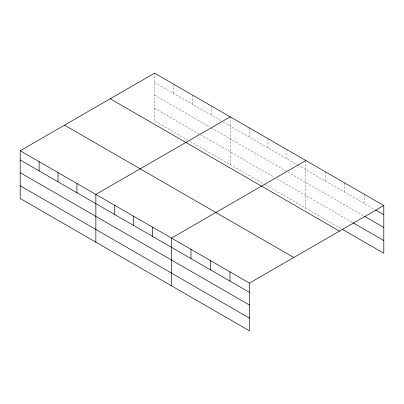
<?xml version="1.0" encoding="UTF-8"?>
<svg xmlns="http://www.w3.org/2000/svg" width="404" height="404" viewBox="0 0 404 404"><rect width="100%" height="100%" fill="white"/><g stroke="black" fill="none" stroke-linecap="round" stroke-linejoin="round"><path stroke-width="0.3" stroke-dasharray="2.02 1.52" d="M154.55 82.411L221.018 120.786M223.18 122.033L297.208 164.776M297.748 165.084L374.599 209.454M154.55 95.112L210.211 127.245M211.292 127.871L363.772 215.908M154.55 108.201L199.945 134.406M200.485 134.719L274.513 177.457M276.674 178.709L352.404 222.432M188.052 140.244L154.55 120.902L154.55 73.175M190.213 141.491L264.787 184.547M265.327 184.855L341.582 228.881M364.312 194.284L364.312 203.515M344.829 183.032L344.829 192.269M325.341 171.781L325.341 181.017M305.853 160.529L305.853 208.257M286.941 149.611L286.941 158.848M268.029 138.693L268.029 147.93M249.117 127.775L249.117 137.007M230.204 116.852L230.204 164.579M211.292 105.934L211.292 115.17M192.38 95.016L192.38 104.252M173.462 84.098L173.462 93.329"/><path stroke-width="0.61" d="M249.45 305.035L249.45 283.098L20.2 150.743L20.2 198.47L249.45 330.826L249.45 305.035L20.2 172.68M342.122 229.194L383.8 253.257L383.8 205.53L154.55 73.175L20.2 150.743M230.204 116.852L95.854 194.42L95.854 242.148M305.853 160.529L171.503 238.097L171.503 285.825M249.45 283.098L383.8 205.53M375.68 210.08L383.8 214.766M364.312 216.221L383.8 227.467M352.945 222.74L383.8 240.557M110.216 98.773L339.466 231.128M64.534 125.144L293.784 257.5M20.2 159.979L249.45 292.334M20.2 185.764L249.45 318.12M229.962 271.847L229.962 281.083M210.479 260.6L210.479 269.832M190.991 249.349L190.991 258.585M152.591 227.179L152.591 236.416M133.679 216.261L133.679 225.493M114.766 205.338L114.766 214.575M76.937 183.502L76.937 192.738M58.025 172.584L58.025 181.815M39.112 161.661L39.112 170.897"/></g></svg>
